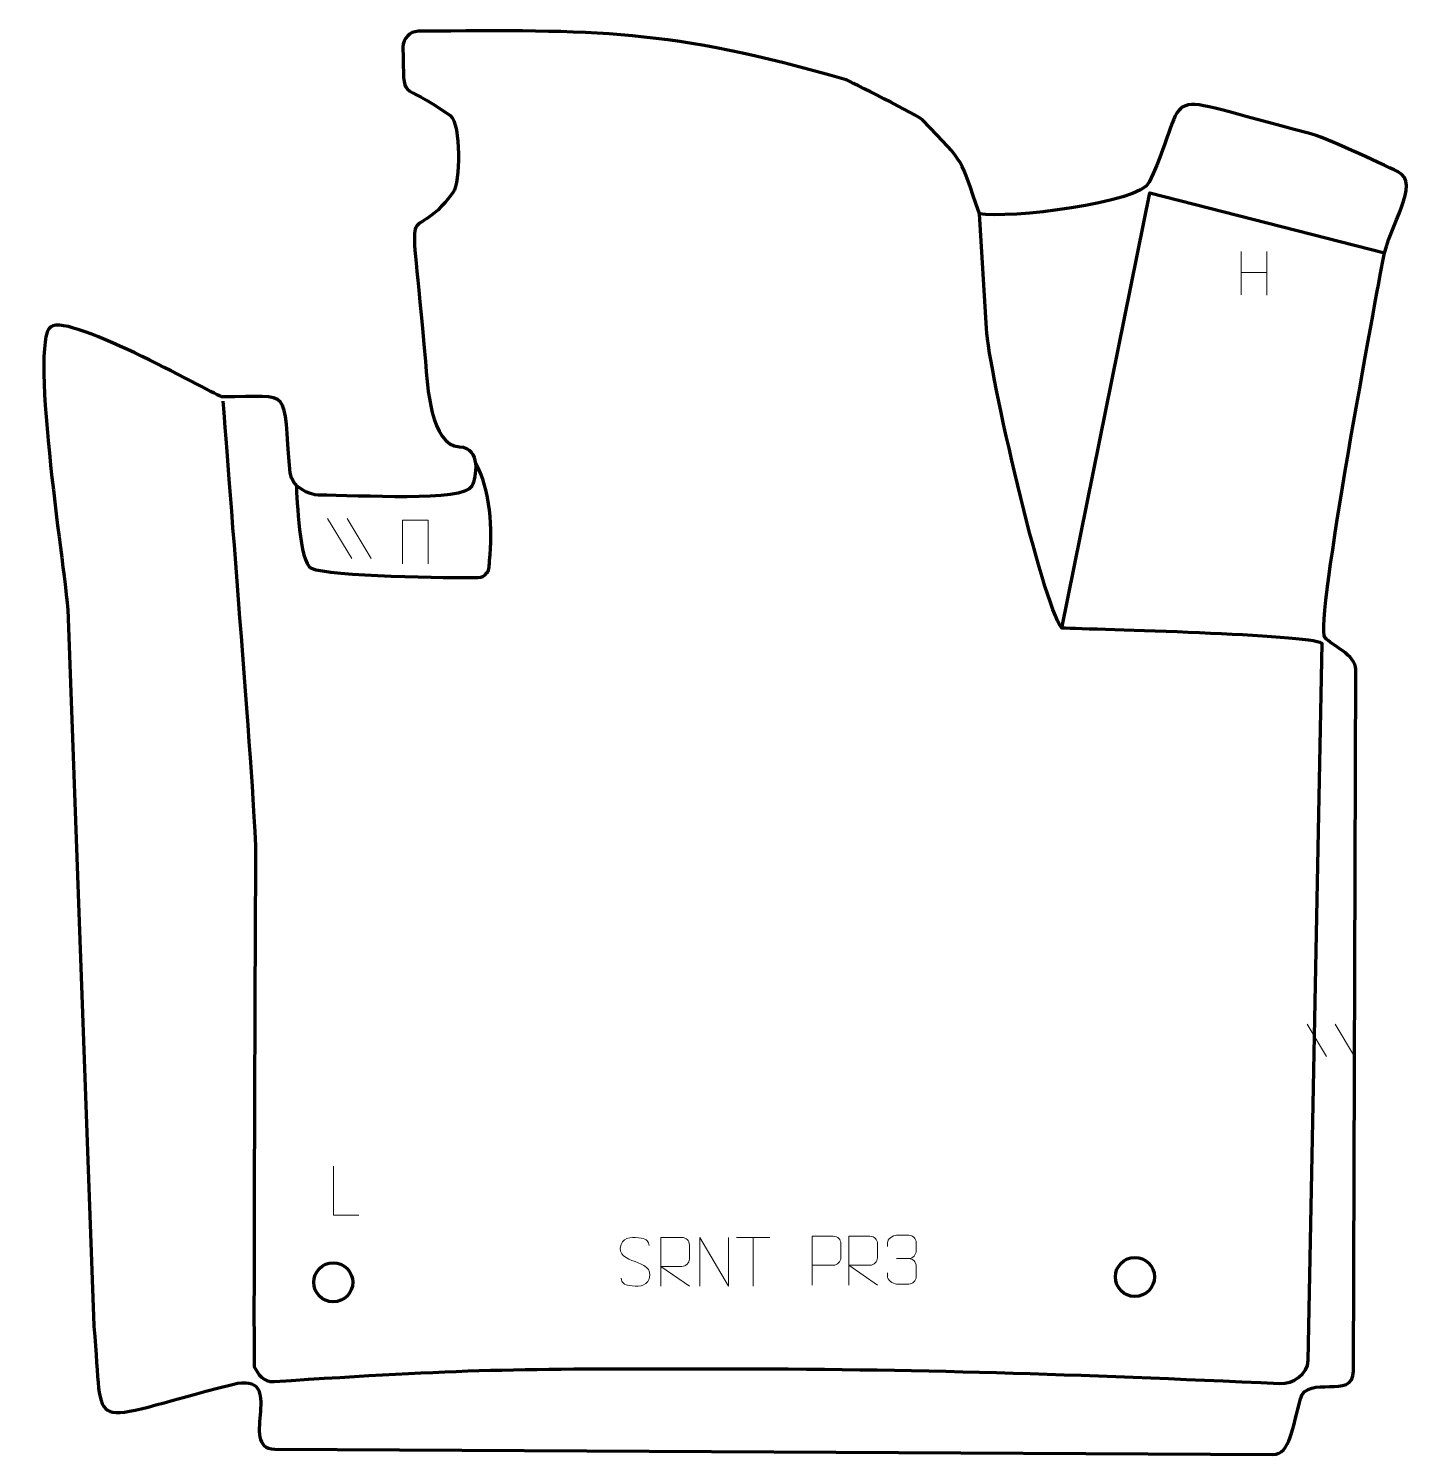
# Model space of a CAD drawing. Header units: millimetres. Extents: x 1564 to 2277, y -193 to 538.
import ezdxf

# ---------------------------------------------------------------- set-up
doc = ezdxf.new("R2010")
doc.units = ezdxf.units.MM
doc.header["$MEASUREMENT"] = 0
doc.layers.add('layer 1', color=7, linetype='Continuous')
doc.layers.add('layer 2', color=7, linetype='Continuous')

msp = doc.modelspace()

# ---------------------------------------------------------------- linework, layer by layer
at = {"layer": 'layer 1', "color": 250, "lineweight": 200}
for centre in [(1719.9528, -104.5455), (2130.3746, -101.7934)]:
    msp.add_ellipse(centre, major_axis=(0, 10), ratio=1, dxfattribs=at)
at = {"layer": 'layer 1', "color": 242, "lineweight": 158}
msp.add_open_spline([(1763.5975, 536.1221), (1854.9139, 536.7886), (1891.623, 537.5579), (1982.4755, 511.3018), (1982.4755, 511.3018), (1983.6497, 510.9625), (2019.9819, 492.5617), (2021.6158, 490.8524), (2021.6158, 490.8524), (2044.5569, 466.8524), (2040.2775, 472.3104), (2050.7433, 442.7178), (2050.7433, 442.7178), (2065.5493, 439.8976), (2132.8792, 448.1444), (2137.7606, 458.7951), (2137.7606, 458.7951), (2160.8418, 509.1556), (2136.656, 504.689), (2219.318, 484.0236), (2219.318, 484.0236), (2227.1103, 482.0755), (2255.3224, 468.9686), (2265.1946, 464.1256), (2265.1946, 464.1256), (2277.0855, 458.2923), (2260.4035, 436.6782), (2257.4337, 419.3381), (2257.4337, 419.3381), (2254.9256, 404.6935), (2222.0948, 232.4081), (2227.7511, 225.5869), (2227.7511, 225.5869), (2230.9599, 221.7173), (2243.5282, 216.6902), (2243.5032, 209.3792), (2243.5032, 209.3792), (2243.5032, 209.3792), (2242.2729, -149.9701), (2242.2729, -149.9701), (2242.2729, -149.9701), (2242.2204, -165.2682), (2218.8155, -151.3259), (2215.1848, -164.1601), (2215.1848, -164.1601), (2211.0641, -178.7265), (2210.0051, -192.7217), (2201.0254, -192.6747), (2201.0254, -192.6747), (2201.0254, -192.6747), (1690.0939, -189.9974), (1690.0939, -189.9974), (1690.0939, -189.9974), (1670.2479, -189.8932), (1697.3947, -149.5578), (1668.369, -156.8136), (1668.369, -156.8136), (1590.4598, -176.2891), (1602.8566, -184.1518), (1597.4277, -127.1461), (1597.4277, -127.1461), (1597.4098, -126.9577), (1597.4013, -126.7966), (1597.3945, -126.6076), (1597.3945, -126.6076), (1597.3945, -126.6076), (1584.0801, 240.0944), (1584.0801, 240.0944), (1584.0801, 240.0944), (1583.6544, 251.8905), (1563.9705, 376.993), (1575.3044, 384.8491), (1575.3044, 384.8491), (1585.5682, 391.9635), (1660.9299, 348.9492), (1663.0149, 348.936), (1663.0149, 348.936), (1700.2855, 348.6997), (1693.7693, 354.9205), (1697.9612, 309.9661), (1697.9612, 309.9661), (1698.6188, 302.9139), (1707.5971, 298.5637), (1712.4954, 298.577), (1712.4954, 298.577), (1732.8908, 298.6326), (1786.7499, 294.7878), (1790.9529, 303.1936), (1790.9529, 303.1936), (1793.1567, 307.601), (1795.7999, 322.8507), (1784.5437, 323.351), (1784.5437, 323.351), (1769.728, 324.0096), (1768.1762, 354.7956), (1767.1268, 367.0999), (1767.1268, 367.0999), (1758.7576, 465.2333), (1756.8811, 420.535), (1781.5414, 453.8981), (1781.5414, 453.8981), (1784.6397, 458.0898), (1785.7654, 488.6148), (1779.756, 493.0064), (1779.756, 493.0064), (1753.2598, 512.3694), (1756.3626, 497.8046), (1755.6581, 527.9353), (1755.6581, 527.9353), (1755.553, 532.429), (1759.1028, 536.0892), (1763.5975, 536.1221)], degree=3, knots=[0, 0, 0, 0, 0.03448276, 0.03448276, 0.03448276, 0.03448276, 0.06896552, 0.06896552, 0.06896552, 0.06896552, 0.10344828, 0.10344828, 0.10344828, 0.10344828, 0.13793103, 0.13793103, 0.13793103, 0.13793103, 0.17241379, 0.17241379, 0.17241379, 0.17241379, 0.20689655, 0.20689655, 0.20689655, 0.20689655, 0.24137931, 0.24137931, 0.24137931, 0.24137931, 0.27586207, 0.27586207, 0.27586207, 0.27586207, 0.31034483, 0.31034483, 0.31034483, 0.31034483, 0.34482759, 0.34482759, 0.34482759, 0.34482759, 0.37931034, 0.37931034, 0.37931034, 0.37931034, 0.4137931, 0.4137931, 0.4137931, 0.4137931, 0.44827586, 0.44827586, 0.44827586, 0.44827586, 0.48275862, 0.48275862, 0.48275862, 0.48275862, 0.51724138, 0.51724138, 0.51724138, 0.51724138, 0.55172414, 0.55172414, 0.55172414, 0.55172414, 0.5862069, 0.5862069, 0.5862069, 0.5862069, 0.62068966, 0.62068966, 0.62068966, 0.62068966, 0.65517241, 0.65517241, 0.65517241, 0.65517241, 0.68965517, 0.68965517, 0.68965517, 0.68965517, 0.72413793, 0.72413793, 0.72413793, 0.72413793, 0.75862069, 0.75862069, 0.75862069, 0.75862069, 0.79310345, 0.79310345, 0.79310345, 0.79310345, 0.82758621, 0.82758621, 0.82758621, 0.82758621, 0.86206897, 0.86206897, 0.86206897, 0.86206897, 0.89655172, 0.89655172, 0.89655172, 0.89655172, 0.93103448, 0.93103448, 0.93103448, 0.93103448, 1, 1, 1, 1], dxfattribs=at)
at = {"layer": 'layer 2', "color": 177, "lineweight": 158}
for points, knots in [([(2092.9088, 230.5232), (2092.9088, 230.5232), (2138.0964, 453.4609), (2138.0964, 453.4609), (2138.0964, 453.4609), (2138.0964, 453.4609), (2258.165, 422.729), (2258.165, 422.729)], [0, 0, 0, 0, 0.33333333, 0.33333333, 0.33333333, 0.33333333, 1, 1, 1, 1]), ([(1663.4375, 346.7282), (1666.0514, 310.8276), (1680.159, 138.0491), (1680.159, 116.7788), (1680.159, 116.7788), (1680.159, 108.7037), (1678.9876, -146.6527), (1679.5493, -147.7761), (1679.5493, -147.7761), (1681.4381, -151.5537), (1684.1386, -155.7578), (1689.6444, -155.39), (1689.6444, -155.39), (1788.1471, -148.8097), (1811.941, -148.7423), (1914.2625, -148.7838), (1914.2625, -148.7838), (2020.3927, -148.8268), (2098.6249, -151.5916), (2204.6366, -156.3454), (2204.6366, -156.3454), (2211.1652, -156.6382), (2218.9664, -151.5966), (2219.1033, -144.5726), (2219.1033, -144.5726), (2219.1033, -144.5726), (2226.2588, 222.6915), (2226.2588, 222.6915), (2226.2588, 222.6915), (2219.0673, 227.3143), (2110.2362, 229.7356), (2092.9088, 230.5232), (2092.9088, 230.5232), (2082.846, 243.6817), (2055.7653, 360.999), (2054.3552, 383.9298), (2054.3552, 383.9298), (2054.3552, 383.9298), (2050.7433, 442.7178), (2050.7433, 442.7178)], [0, 0, 0, 0, 0.09090909, 0.09090909, 0.09090909, 0.09090909, 0.18181818, 0.18181818, 0.18181818, 0.18181818, 0.27272727, 0.27272727, 0.27272727, 0.27272727, 0.36363636, 0.36363636, 0.36363636, 0.36363636, 0.45454545, 0.45454545, 0.45454545, 0.45454545, 0.54545455, 0.54545455, 0.54545455, 0.54545455, 0.63636364, 0.63636364, 0.63636364, 0.63636364, 0.72727273, 0.72727273, 0.72727273, 0.72727273, 0.81818182, 0.81818182, 0.81818182, 0.81818182, 1, 1, 1, 1]), ([(1700.9993, 303.8071), (1701.5059, 296.4683), (1702.5746, 264.165), (1708.7226, 261.1183), (1708.7226, 261.1183), (1717.7205, 257.0427), (1780.4361, 256.2089), (1794.0471, 256.3793), (1794.0471, 256.3793), (1796.3843, 256.4086), (1796.8726, 256.9304), (1798.6058, 258.7705), (1798.6058, 258.7705), (1799.9934, 260.2436), (1799.8609, 263.1204), (1800.0412, 265.0658), (1800.0412, 265.0658), (1801.5445, 281.2844), (1800.7943, 300.9144), (1792.707, 315.433)], [0, 0, 0, 0, 0.16666667, 0.16666667, 0.16666667, 0.16666667, 0.33333333, 0.33333333, 0.33333333, 0.33333333, 0.5, 0.5, 0.5, 0.5, 0.66666667, 0.66666667, 0.66666667, 0.66666667, 1, 1, 1, 1])]:
    msp.add_open_spline(points, degree=3, knots=knots, dxfattribs=at)
at = {"layer": 'layer 2', "color": 250, "lineweight": 9}
for points in [[(2184.8337, 423.3226), (2184.8337, 423.3226), (2184.8337, 401.1299), (2184.8337, 401.1299)], [(2197.9494, 423.3226), (2197.9494, 423.3226), (2197.9494, 400.9723), (2197.9494, 400.9723)], [(2184.8512, 412.6802), (2184.8512, 412.6802), (2197.9494, 412.6802), (2197.9494, 412.6802)], [(1717.0953, 286.6334), (1717.0953, 286.6334), (1729.4596, 266.0891), (1729.4596, 266.0891)], [(1727.0953, 286.6334), (1727.0953, 286.6334), (1739.4596, 266.0891), (1739.4596, 266.0891)], [(2218.5592, 27.6262), (2218.5592, 27.6262), (2228.5286, 11.0613), (2228.5286, 11.0613)], [(2232.8549, 27.6262), (2232.8549, 27.6262), (2242.8242, 11.0613), (2242.8242, 11.0613)], [(1926.456, -81.6095), (1926.456, -81.6095), (1943.4432, -81.6095), (1943.4432, -81.6095)], [(1934.9498, -106.5395), (1934.9498, -106.5395), (1934.9498, -81.586), (1934.9498, -81.586)], [(2008.402, -92.4098), (2008.402, -92.4098), (2014.5984, -92.4098), (2014.5984, -92.4098)]]:
    msp.add_open_spline(points, degree=3, dxfattribs=at)
for points, knots in [([(1755.4676, 263.3908), (1755.4676, 263.3908), (1755.4676, 285.7411), (1755.4676, 285.7411), (1755.4676, 285.7411), (1755.4676, 285.7411), (1768.5859, 285.7411), (1768.5859, 285.7411), (1768.5859, 285.7411), (1768.5859, 285.7411), (1768.5859, 263.3908), (1768.5859, 263.3908)], [0, 0, 0, 0, 0.25, 0.25, 0.25, 0.25, 0.5, 0.5, 0.5, 0.5, 1, 1, 1, 1]), ([(1733.1146, -70.096), (1733.1146, -70.096), (1720.1655, -70.096), (1720.1655, -70.096), (1720.1655, -70.096), (1720.1655, -70.096), (1720.1655, -45.1424), (1720.1655, -45.1424)], [0, 0, 0, 0, 0.33333333, 0.33333333, 0.33333333, 0.33333333, 1, 1, 1, 1]), ([(1874.5246, -93.8889), (1870.2763, -92.4185), (1865.3682, -90.6227), (1867.3733, -85.1024), (1867.3733, -85.1024), (1868.8768, -80.9625), (1874.0904, -81.351), (1877.694, -81.9521), (1877.694, -81.9521), (1880.5546, -82.4293), (1881.4193, -83.6425), (1881.7299, -85.7266)], [0, 0, 0, 0, 0.25, 0.25, 0.25, 0.25, 0.5, 0.5, 0.5, 0.5, 1, 1, 1, 1]), ([(1887.6176, -106.5395), (1887.6176, -106.5395), (1887.6176, -81.586), (1887.6176, -81.586), (1887.6176, -81.586), (1891.2124, -81.586), (1894.8079, -81.586), (1898.4031, -81.586), (1898.4031, -81.586), (1900.7284, -81.6237), (1902.2857, -83.1137), (1902.2816, -85.4801), (1902.2816, -85.4801), (1902.2812, -87.5156), (1902.2812, -90.575), (1902.2816, -92.611), (1902.2816, -92.611), (1902.2751, -94.4865), (1900.4628, -96.4283), (1898.4533, -96.4474), (1898.4533, -96.4474), (1898.4533, -96.4474), (1887.6176, -96.4474), (1887.6176, -96.4474), (1887.6176, -96.4474), (1887.6176, -96.4474), (1902.2723, -106.5395), (1902.2723, -106.5395)], [0, 0, 0, 0, 0.125, 0.125, 0.125, 0.125, 0.25, 0.25, 0.25, 0.25, 0.375, 0.375, 0.375, 0.375, 0.5, 0.5, 0.5, 0.5, 0.625, 0.625, 0.625, 0.625, 0.75, 0.75, 0.75, 0.75, 1, 1, 1, 1]), ([(1907.6222, -106.5395), (1907.6222, -106.5395), (1907.6222, -81.586), (1907.6222, -81.586), (1907.6222, -81.586), (1907.6222, -81.586), (1922.277, -106.5395), (1922.277, -106.5395), (1922.277, -106.5395), (1922.277, -106.5395), (1922.277, -81.586), (1922.277, -81.586)], [0, 0, 0, 0, 0.25, 0.25, 0.25, 0.25, 0.5, 0.5, 0.5, 0.5, 1, 1, 1, 1]), ([(1965.1817, -105.9435), (1965.1817, -105.9435), (1965.1817, -80.9899), (1965.1817, -80.9899), (1965.1817, -80.9899), (1968.7767, -80.9899), (1972.372, -80.9899), (1975.9674, -80.9899), (1975.9674, -80.9899), (1978.2926, -81.0278), (1979.85, -82.5179), (1979.8458, -84.884), (1979.8458, -84.884), (1979.8454, -86.9197), (1979.8454, -89.979), (1979.8458, -92.015), (1979.8458, -92.015), (1979.8393, -93.8904), (1978.0271, -95.8323), (1976.0175, -95.8514), (1976.0175, -95.8514), (1976.0175, -95.8514), (1965.1817, -95.8514), (1965.1817, -95.8514)], [0, 0, 0, 0, 0.14285714, 0.14285714, 0.14285714, 0.14285714, 0.28571429, 0.28571429, 0.28571429, 0.28571429, 0.42857143, 0.42857143, 0.42857143, 0.42857143, 0.57142857, 0.57142857, 0.57142857, 0.57142857, 0.71428571, 0.71428571, 0.71428571, 0.71428571, 1, 1, 1, 1]), ([(1983.9344, -105.9396), (1983.9344, -105.9396), (1983.9344, -80.9861), (1983.9344, -80.9861), (1983.9344, -80.9861), (1987.5292, -80.9861), (1991.1247, -80.9861), (1994.7199, -80.9861), (1994.7199, -80.9861), (1997.0452, -81.0238), (1998.6025, -82.5138), (1998.5984, -84.8802), (1998.5984, -84.8802), (1998.598, -86.9157), (1998.598, -89.9751), (1998.5984, -92.0111), (1998.5984, -92.0111), (1998.5919, -93.8866), (1996.7796, -95.8284), (1994.7701, -95.8475), (1994.7701, -95.8475), (1994.7701, -95.8475), (1983.9344, -95.8475), (1983.9344, -95.8475), (1983.9344, -95.8475), (1983.9344, -95.8475), (1998.5891, -105.9396), (1998.5891, -105.9396)], [0, 0, 0, 0, 0.125, 0.125, 0.125, 0.125, 0.25, 0.25, 0.25, 0.25, 0.375, 0.375, 0.375, 0.375, 0.5, 0.5, 0.5, 0.5, 0.625, 0.625, 0.625, 0.625, 0.75, 0.75, 0.75, 0.75, 1, 1, 1, 1]), ([(2003.6923, -86.1646), (2003.6923, -86.1646), (2003.6923, -84.3074), (2003.6923, -84.3074), (2003.6923, -84.3074), (2003.678, -82.5655), (2006.3425, -80.4474), (2008.4016, -80.4701), (2008.4016, -80.4701), (2010.4657, -80.4701), (2012.5297, -80.4701), (2014.5934, -80.4701), (2014.5934, -80.4701), (2016.7879, -80.4613), (2018.3862, -82.3081), (2018.4306, -84.2202), (2018.4306, -84.2202), (2018.4302, -85.6553), (2018.4302, -87.0904), (2018.4306, -88.5259), (2018.4306, -88.5259), (2018.382, -90.1794), (2016.7794, -92.4094), (2014.5811, -92.3994), (2014.5811, -92.3994), (2016.7848, -92.4106), (2018.3928, -94.2138), (2018.4468, -96.2733), (2018.4468, -96.2733), (2018.4464, -98.058), (2018.4464, -99.8427), (2018.4468, -101.6278), (2018.4468, -101.6278), (2018.4569, -103.6892), (2016.402, -105.4523), (2014.5811, -105.4442), (2014.5811, -105.4442), (2012.5158, -105.4439), (2010.4506, -105.4439), (2008.385, -105.4442), (2008.385, -105.4442), (2006.2164, -105.4327), (2003.6854, -103.0325), (2003.6668, -101.5707), (2003.6668, -101.5707), (2003.6668, -101.5707), (2003.6668, -99.6621), (2003.6668, -99.6621)], [0, 0, 0, 0, 0.07692308, 0.07692308, 0.07692308, 0.07692308, 0.15384615, 0.15384615, 0.15384615, 0.15384615, 0.23076923, 0.23076923, 0.23076923, 0.23076923, 0.30769231, 0.30769231, 0.30769231, 0.30769231, 0.38461538, 0.38461538, 0.38461538, 0.38461538, 0.46153846, 0.46153846, 0.46153846, 0.46153846, 0.53846154, 0.53846154, 0.53846154, 0.53846154, 0.61538462, 0.61538462, 0.61538462, 0.61538462, 0.69230769, 0.69230769, 0.69230769, 0.69230769, 0.76923077, 0.76923077, 0.76923077, 0.76923077, 0.84615385, 0.84615385, 0.84615385, 0.84615385, 1, 1, 1, 1]), ([(1874.5246, -93.889), (1878.5432, -95.5357), (1883.5727, -97.424), (1881.7387, -102.7843), (1881.7387, -102.7843), (1880.2789, -107.0507), (1875.3681, -106.794), (1871.642, -106.2393), (1871.642, -106.2393), (1868.892, -105.8295), (1867.6711, -104.616), (1867.2931, -102.5038)], [0, 0, 0, 0, 0.25, 0.25, 0.25, 0.25, 0.5, 0.5, 0.5, 0.5, 1, 1, 1, 1])]:
    msp.add_open_spline(points, degree=3, knots=knots, dxfattribs=at)

doc.saveas('drawing.dxf')
